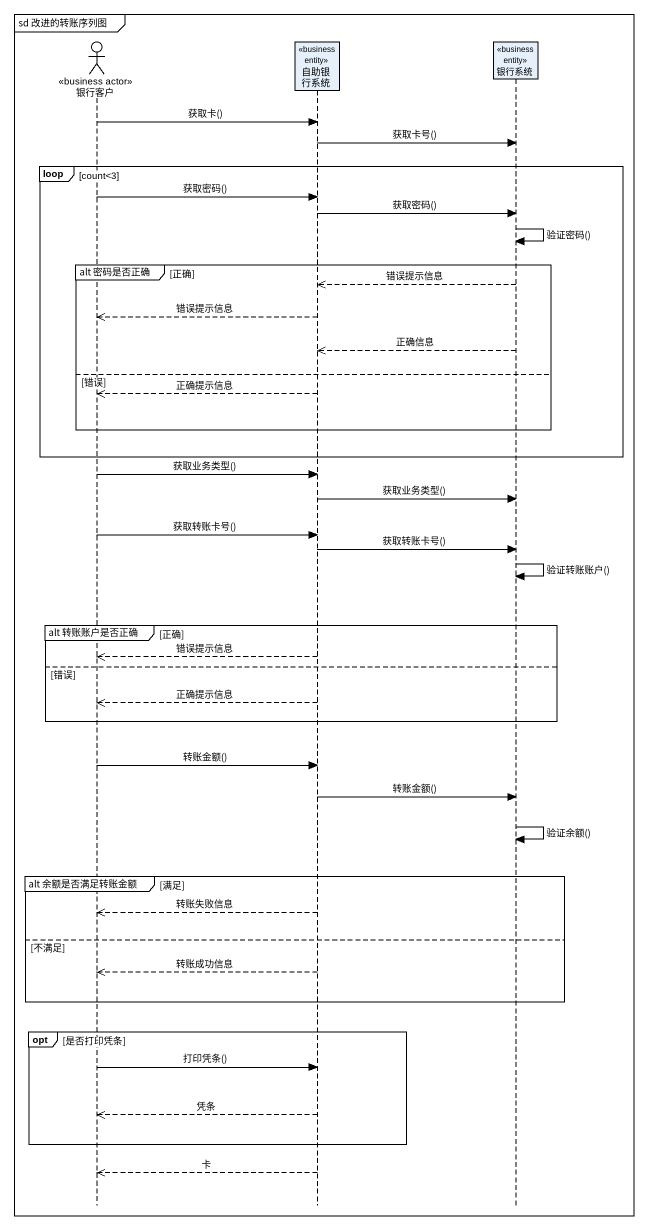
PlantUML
@startuml
mainframe sd 改进的转账序列图
hide footbox
actor 银行客户 <<business actor>>
participant 自助银行系统 <<business entity>>
participant 银行系统 <<business entity>>

银行客户 -> 自助银行系统 : 获取卡()
自助银行系统 -> 银行系统 : 获取卡号()
loop count<3
  银行客户 -> 自助银行系统 : 获取密码()
  自助银行系统 -> 银行系统 : 获取密码()
  银行系统 -> 银行系统 : 验证密码()
  group alt 密码是否正确 [正确]
    银行系统 -->> 自助银行系统 : 错误提示信息
    自助银行系统 -->> 银行客户 : 错误提示信息
    银行系统 -->> 自助银行系统 : 正确信息
  else 错误
    自助银行系统 -->> 银行客户 : 正确提示信息
  end
end
银行客户 -> 自助银行系统 : 获取业务类型()
自助银行系统 -> 银行系统 : 获取业务类型()
银行客户 -> 自助银行系统 : 获取转账卡号()
自助银行系统 -> 银行系统 : 获取转账卡号()
银行系统 -> 银行系统 : 验证转账账户()
group alt 转账账户是否正确 [正确]
  自助银行系统 -->> 银行客户 : 错误提示信息
else 错误
  自助银行系统 -->> 银行客户 : 正确提示信息
end
银行客户 -> 自助银行系统 : 转账金额()
自助银行系统 -> 银行系统 : 转账金额()
银行系统 -> 银行系统 : 验证余额()
group alt 余额是否满足转账金额 [满足]
  自助银行系统 -->> 银行客户 : 转账失败信息
else 不满足
  自助银行系统 -->> 银行客户 : 转账成功信息
end
opt 是否打印凭条
  银行客户 -> 自助银行系统 : 打印凭条()
  自助银行系统 -->> 银行客户 : 凭条
end
自助银行系统 -->> 银行客户 : 卡
@enduml
